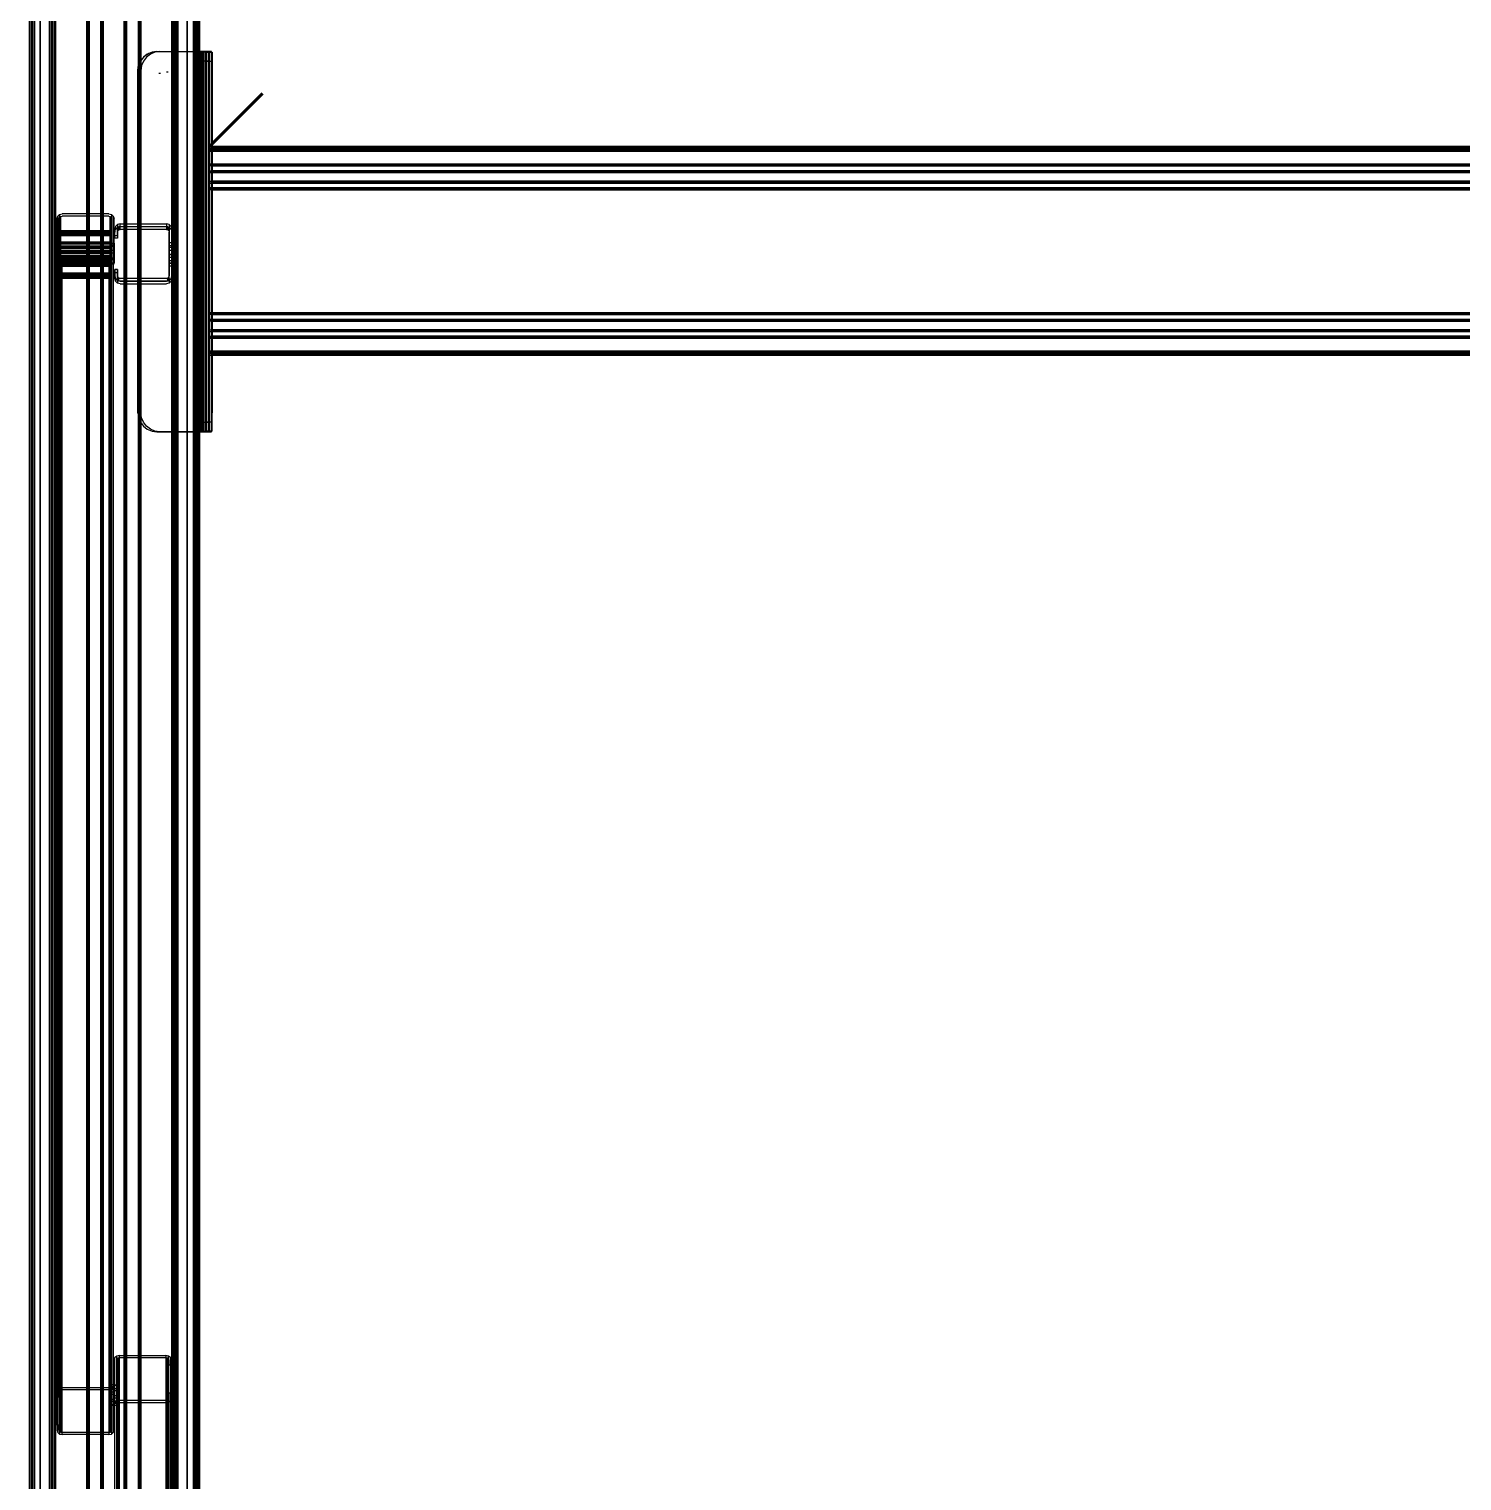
# Model space of a CAD drawing. Extents: x -1.15 to 3.72, y -0.59 to 4.79.
# Drawn here: x -0.51 to 0.244, y 3.562 to 4.326 of the extents above; entities that cross this region are included whole.
import ezdxf

# ---------------------------------------------------------------- set-up
doc = ezdxf.new("R2010")
doc.units = 0
doc.layers.add('DIMS', color=7, linetype='Continuous')
doc.layers.add('OUTLINES', color=7, linetype='Continuous', true_color=0x000009)

msp = doc.modelspace()

# ---------------------------------------------------------------- linework, layer by layer
at = {"layer": 'DIMS', "lineweight": 60}
msp.add_line((-0.4153, 4.26423), (-0.3873, 4.29223), dxfattribs=at)
at = {"layer": 'OUTLINES'}
for p, q in [((-0.51, 4.7456), (-0.51, -0.1544)), ((-0.51, 4.7451), (-0.51, -0.1549)), ((-0.5098, -0.1544), (-0.5098, 4.7456)), ((-0.5098, 4.7451), (-0.5098, -0.1549)), ((-0.5088, 4.7456), (-0.5088, -0.1544)), ((-0.5088, 4.7451), (-0.5088, -0.1549)), ((-0.5087, -0.1544), (-0.5087, 4.7456)), ((-0.5087, 4.7451), (-0.5087, -0.1549)), ((-0.5086, -0.1544), (-0.5086, 4.7456)), ((-0.5086, -0.1549), (-0.5086, 4.7451)), ((-0.5085, 4.7456), (-0.5085, -0.1544)), ((-0.5085, -0.1549), (-0.5085, 4.7451)), ((-0.508, -0.1544), (-0.508, 4.7456)), ((-0.508, -0.1549), (-0.508, 4.7451)), ((-0.5072, 4.7456), (-0.5072, -0.1544)), ((-0.5072, -0.1549), (-0.5072, 4.7451)), ((-0.5041, 4.7456), (-0.5041, -0.1544)), ((-0.5041, -0.1549), (-0.5041, 4.7451)), ((-0.4992, -0.1544), (-0.4992, 4.7456)), ((-0.4992, 4.7451), (-0.4992, -0.1549)), ((-0.4984, 4.7456), (-0.4984, -0.1544)), ((-0.4984, 4.7451), (-0.4984, -0.1549)), ((-0.4979, 4.7456), (-0.4979, -0.1544)), ((-0.4979, -0.1549), (-0.4979, 4.7451)), ((-0.4978, 4.7456), (-0.4978, -0.1544)), ((-0.4978, 4.7451), (-0.4978, -0.1549)), ((-0.4977, -0.1544), (-0.4977, 4.7456)), ((-0.4977, 4.7451), (-0.4977, -0.1549)), ((-0.4976, -0.1544), (-0.4976, 4.7456)), ((-0.4976, -0.1549), (-0.4976, 4.7451)), ((-0.4966, -0.1544), (-0.4966, 4.7456)), ((-0.4966, 4.7451), (-0.4966, -0.1549)), ((-0.4964, -0.1544), (-0.4964, 4.7456)), ((-0.4964, -0.1549), (-0.4964, 4.7451)), ((-0.4961, 4.7456), (-0.4961, -0.1544)), ((-0.4961, -0.1549), (-0.4961, 4.7451)), ((-0.496, -0.1549), (-0.496, 4.7451)), ((-0.4796, 4.7456), (-0.4796, -0.1544)), ((-0.4796, -0.1549), (-0.4796, 4.7451)), ((-0.4792, -0.1544), (-0.4792, 4.7456)), ((-0.4792, 4.7451), (-0.4792, -0.1549)), ((-0.4784, 4.7456), (-0.4784, -0.1544)), ((-0.4784, -0.1549), (-0.4784, 4.7451)), ((-0.4722, 4.7456), (-0.4722, -0.1544)), ((-0.4722, -0.1549), (-0.4722, 4.7451)), ((-0.4714, -0.1544), (-0.4714, 4.7456)), ((-0.4714, 4.7451), (-0.4714, -0.1549)), ((-0.471, 4.7456), (-0.471, -0.1544)), ((-0.471, -0.1549), (-0.471, 4.7451)), ((-0.4599, -0.1544), (-0.4599, 4.7456)), ((-0.4599, 4.7451), (-0.4599, -0.1549)), ((-0.4595, 4.7456), (-0.4595, -0.1544)), ((-0.4595, -0.1549), (-0.4595, 4.7451)), ((-0.4587, -0.1544), (-0.4587, 4.7456)), ((-0.4587, 4.7451), (-0.4587, -0.1549)), ((-0.4525, -0.1544), (-0.4525, 4.7456)), ((-0.4525, 4.7451), (-0.4525, -0.1549)), ((-0.4517, 4.7456), (-0.4517, -0.1544)), ((-0.4517, -0.1549), (-0.4517, 4.7451)), ((-0.4516, 4.7456), (-0.4516, -0.1544)), ((-0.4516, -0.1549), (-0.4516, 4.7451)), ((-0.4512, -0.1544), (-0.4512, 4.7456)), ((-0.4512, 4.7451), (-0.4512, -0.1549)), ((-0.4349, -0.1544), (-0.4349, 4.7456)), ((-0.4347, -0.1544), (-0.4347, 4.7456)), ((-0.4347, 4.7451), (-0.4347, -0.1549)), ((-0.4345, -0.1544), (-0.4345, 4.7456)), ((-0.4345, -0.1549), (-0.4345, 4.7451)), ((-0.4342, 4.7456), (-0.4342, -0.1544)), ((-0.4342, -0.1549), (-0.4342, 4.7451)), ((-0.4333, -0.1544), (-0.4333, 4.7456)), ((-0.4333, -0.1549), (-0.4333, 4.7451)), ((-0.4332, 4.7456), (-0.4332, -0.1544)), ((-0.4332, -0.1549), (-0.4332, 4.7451)), ((-0.4331, 4.7456), (-0.4331, -0.1544)), ((-0.4331, 4.7451), (-0.4331, -0.1549)), ((-0.433, -0.1544), (-0.433, 4.7456)), ((-0.433, 4.7451), (-0.433, -0.1549)), ((-0.4325, 4.7456), (-0.4325, -0.1544)), ((-0.4325, 4.7451), (-0.4325, -0.1549)), ((-0.4317, 4.7456), (-0.4317, -0.1544)), ((-0.4317, -0.1549), (-0.4317, 4.7451)), ((-0.4268, -0.1544), (-0.4268, 4.7456)), ((-0.4268, 4.7451), (-0.4268, -0.1549)), ((-0.4236, -0.1544), (-0.4236, 4.7456)), ((-0.4236, 4.7451), (-0.4236, -0.1549)), ((-0.4228, -0.1544), (-0.4228, 4.7456)), ((-0.4228, -0.1549), (-0.4228, 4.7451)), ((-0.4223, -0.1544), (-0.4223, 4.7456)), ((-0.4223, 4.7451), (-0.4223, -0.1549)), ((-0.4222, -0.1544), (-0.4222, 4.7456)), ((-0.4222, -0.1549), (-0.4222, 4.7451)), ((-0.4221, 4.7456), (-0.4221, -0.1544)), ((-0.4221, -0.1549), (-0.4221, 4.7451)), ((-0.422, 4.7456), (-0.422, -0.1544)), ((-0.422, 4.7451), (-0.422, -0.1549)), ((-0.4211, 4.7456), (-0.4211, -0.1544)), ((-0.4211, -0.1549), (-0.4211, 4.7451)), ((-0.4209, 4.7456), (-0.4209, -0.1544)), ((-0.4209, 4.7451), (-0.4209, -0.1549)), ((-0.4206, -0.1544), (-0.4206, 4.7456)), ((-0.4206, 4.7451), (-0.4206, -0.1549)), ((-0.4204, 4.7456), (-0.4204, -0.1544)), ((-0.4526, 4.306), (-0.4522, 4.3076)), ((-0.4514, 4.3093), (-0.4524, 4.3069)), ((-0.4522, 4.3076), (-0.4515, 4.3091)), ((-0.4515, 4.3091), (-0.4506, 4.3105)), ((-0.4498, 4.3114), (-0.4514, 4.3093)), ((-0.4499, 4.3093), (-0.4509, 4.3069)), ((-0.4504, 4.3107), (-0.4488, 4.3122)), ((-0.4483, 4.3114), (-0.4499, 4.3093)), ((-0.4478, 4.3129), (-0.4498, 4.3114)), ((-0.4488, 4.3122), (-0.447, 4.3134)), ((-0.4462, 4.3129), (-0.4483, 4.3114)), ((-0.4453, 4.3139), (-0.4478, 4.3129)), ((-0.447, 4.3134), (-0.4449, 4.314)), ((-0.4438, 4.3139), (-0.4462, 4.3129)), ((-0.4428, 4.3143), (-0.4453, 4.3139)), ((-0.4449, 4.314), (-0.4428, 4.3143)), ((-0.4412, 4.3143), (-0.4438, 4.3139)), ((-0.4428, 4.3143), (-0.4228, 4.3143)), ((-0.4412, 4.3143), (-0.4212, 4.3143)), ((-0.4212, 4.3143), (-0.4228, 4.3143)), ((-0.4228, 4.3143), (-0.4204, 4.3143)), ((-0.4212, 4.3143), (-0.4197, 4.3143)), ((-0.4189, 4.3143), (-0.4212, 4.3143)), ((-0.4199, 4.3143), (-0.4212, 4.3143)), ((-0.4212, 4.1143), (-0.4212, 4.3143)), ((-0.4204, 4.3143), (-0.4184, 4.3143)), ((-0.4204, 4.3143), (-0.4204, 4.1143)), ((-0.4191, 4.3143), (-0.4199, 4.3143)), ((-0.4199, 4.1143), (-0.4199, 4.3143)), ((-0.4197, 4.3143), (-0.4184, 4.3143)), ((-0.4197, 4.3143), (-0.4197, 4.1143)), ((-0.4191, 4.1143), (-0.4191, 4.3143)), ((-0.4168, 4.3143), (-0.4189, 4.3143)), ((-0.4189, 4.1143), (-0.4189, 4.3143)), ((-0.4153, 4.3139), (-0.4188, 4.3139)), ((-0.4188, 4.3129), (-0.4188, 4.3139)), ((-0.4188, 4.3114), (-0.4188, 4.3129)), ((-0.4188, 4.3093), (-0.4188, 4.3114)), ((-0.4153, 4.3093), (-0.4188, 4.3093)), ((-0.4188, 4.3069), (-0.4188, 4.3093)), ((-0.4184, 4.3143), (-0.4175, 4.3143)), ((-0.4184, 4.3143), (-0.4184, 4.1143)), ((-0.4184, 4.3143), (-0.4167, 4.3143)), ((-0.4175, 4.3143), (-0.4175, 4.1143)), ((-0.4172, 4.3139), (-0.4137, 4.3139)), ((-0.4172, 4.3139), (-0.4172, 4.3129)), ((-0.4172, 4.3129), (-0.4172, 4.3114)), ((-0.4172, 4.3114), (-0.4172, 4.3093)), ((-0.4172, 4.3093), (-0.4137, 4.3093)), ((-0.4172, 4.3093), (-0.4172, 4.3069)), ((-0.4151, 4.3143), (-0.4168, 4.3143)), ((-0.4168, 4.1143), (-0.4168, 4.3143)), ((-0.4167, 4.3143), (-0.4156, 4.3143)), ((-0.4167, 4.3143), (-0.4167, 4.1143)), ((-0.4156, 4.3143), (-0.4156, 4.1143)), ((-0.4153, 4.3129), (-0.4153, 4.3139)), ((-0.4153, 4.3114), (-0.4153, 4.3129)), ((-0.4153, 4.3093), (-0.4153, 4.3114)), ((-0.4153, 4.3069), (-0.4153, 4.3093)), ((-0.4141, 4.3143), (-0.4151, 4.3143)), ((-0.4151, 4.1143), (-0.4151, 4.3143)), ((-0.4141, 4.1143), (-0.4141, 4.3143)), ((-0.4137, 4.3139), (-0.4137, 4.3129)), ((-0.4137, 4.3129), (-0.4137, 4.3114)), ((-0.4137, 4.3114), (-0.4137, 4.3093)), ((-0.4137, 4.3093), (-0.4137, 4.3069)), ((-0.4524, 4.3069), (-0.4528, 4.3043)), ((-0.4528, 4.3043), (-0.4526, 4.306)), ((-0.4528, 4.1243), (-0.4528, 4.3043)), ((-0.4509, 4.3069), (-0.4512, 4.3043)), ((-0.4512, 4.1243), (-0.4512, 4.3043)), ((-0.4418, 4.3029), (-0.4408, 4.3029)), ((-0.4368, 4.3035), (-0.4378, 4.3034)), ((-0.4188, 4.3043), (-0.4188, 4.3069)), ((-0.4188, 4.1243), (-0.4188, 4.3043)), ((-0.4172, 4.3069), (-0.4172, 4.3043)), ((-0.4172, 4.3043), (-0.4172, 4.1243)), ((-0.4153, 4.3043), (-0.4153, 4.3069)), ((-0.4153, 4.3043), (-0.4153, 4.1243)), ((-0.4137, 4.3069), (-0.4137, 4.3043)), ((-0.4137, 4.3043), (-0.4137, 4.1243)), ((3.5847, 4.2643), (-0.4153, 4.2643)), ((3.5847, 4.264), (-0.4153, 4.264)), ((-0.4153, 4.264), (-0.4153, 4.2631)), ((3.5847, 4.2631), (-0.4153, 4.2631)), ((-0.4153, 4.2631), (-0.4153, 4.2619)), ((-0.4153, 4.2629), (3.5847, 4.2629)), ((-0.4153, 4.2625), (-0.4153, 4.2619)), ((-0.4153, 4.2625), (3.5847, 4.2625)), ((-0.4153, 4.2619), (-0.4153, 4.2554)), ((-0.4153, 4.2619), (3.5847, 4.2619)), ((-0.4137, 4.2643), (3.5863, 4.2643)), ((-0.4137, 4.264), (3.5863, 4.264)), ((-0.4137, 4.2631), (-0.4137, 4.264)), ((-0.4137, 4.2631), (3.5863, 4.2631)), ((-0.4137, 4.2619), (-0.4137, 4.2631)), ((3.5863, 4.2629), (-0.4137, 4.2629)), ((-0.4137, 4.2619), (-0.4137, 4.2625)), ((3.5863, 4.2625), (-0.4137, 4.2625)), ((-0.4137, 4.2619), (-0.4137, 4.2554)), ((3.5863, 4.2619), (-0.4137, 4.2619)), ((-0.4153, 4.2554), (-0.4153, 4.2547)), ((3.5847, 4.2551), (-0.4153, 4.2551)), ((-0.4153, 4.2547), (3.5847, 4.2547)), ((-0.4153, 4.2547), (-0.4153, 4.2541)), ((-0.4153, 4.2545), (-0.4153, 4.2521)), ((3.5847, 4.2541), (-0.4153, 4.2541)), ((-0.4153, 4.2541), (-0.4153, 4.2536)), ((-0.4137, 4.2547), (-0.4137, 4.2554)), ((-0.4137, 4.2551), (3.5863, 4.2551)), ((3.5863, 4.2547), (-0.4137, 4.2547)), ((-0.4137, 4.2541), (-0.4137, 4.2547)), ((-0.4137, 4.2545), (-0.4137, 4.2521)), ((-0.4137, 4.2541), (3.5863, 4.2541)), ((-0.4137, 4.2536), (-0.4137, 4.2541)), ((-0.4153, 4.2511), (-0.4153, 4.2536)), ((-0.4153, 4.2521), (-0.4153, 4.2515)), ((-0.4153, 4.2515), (3.5847, 4.2515)), ((-0.4153, 4.2515), (-0.4153, 4.2509)), ((3.5847, 4.2509), (-0.4153, 4.2509)), ((-0.4153, 4.2509), (-0.4153, 4.2502)), ((-0.4153, 4.2506), (3.5847, 4.2506)), ((-0.4153, 4.2502), (-0.4153, 4.2465)), ((-0.4153, 4.2458), (-0.4153, 4.2465)), ((-0.4137, 4.2536), (-0.4137, 4.2511)), ((-0.4137, 4.2515), (-0.4137, 4.2521)), ((3.5863, 4.2515), (-0.4137, 4.2515)), ((-0.4137, 4.2509), (-0.4137, 4.2515)), ((-0.4137, 4.2509), (3.5863, 4.2509)), ((-0.4137, 4.2502), (-0.4137, 4.2509)), ((3.5863, 4.2506), (-0.4137, 4.2506)), ((-0.4137, 4.2502), (-0.4137, 4.2465)), ((-0.4137, 4.2465), (-0.4137, 4.2458)), ((-0.4153, 4.2461), (3.5847, 4.2461)), ((3.5847, 4.2458), (-0.4153, 4.2458)), ((-0.4153, 4.2451), (-0.4153, 4.2458)), ((-0.4153, 4.2455), (-0.4153, 4.2431)), ((-0.4153, 4.2451), (3.5847, 4.2451)), ((-0.4153, 4.2446), (-0.4153, 4.2422)), ((3.5847, 4.2426), (-0.4153, 4.2426)), ((-0.4153, 4.242), (-0.4153, 4.2426)), ((-0.4153, 4.242), (3.5847, 4.242)), ((-0.4153, 4.2413), (-0.4153, 4.242)), ((-0.4153, 4.2419), (3.5847, 4.2419)), ((3.5847, 4.2416), (-0.4153, 4.2416)), ((-0.4153, 4.2413), (-0.4153, 4.1773)), ((3.5863, 4.2461), (-0.4137, 4.2461)), ((-0.4137, 4.2458), (3.5863, 4.2458)), ((-0.4137, 4.2458), (-0.4137, 4.2451)), ((-0.4137, 4.2455), (-0.4137, 4.2431)), ((3.5863, 4.2451), (-0.4137, 4.2451)), ((-0.4137, 4.2422), (-0.4137, 4.2446)), ((-0.4137, 4.2426), (3.5863, 4.2426)), ((-0.4137, 4.2426), (-0.4137, 4.242)), ((3.5863, 4.242), (-0.4137, 4.242)), ((-0.4137, 4.242), (-0.4137, 4.2413)), ((3.5863, 4.2419), (-0.4137, 4.2419)), ((-0.4137, 4.2416), (3.5863, 4.2416)), ((-0.4137, 4.2413), (-0.4137, 4.1773)), ((-0.4953, 4.2266), (-0.4949, 4.2277)), ((-0.4953, 4.2266), (-0.4953, 4.2239)), ((-0.4953, 3.6093), (-0.4953, 4.2266)), ((-0.4953, 4.2239), (-0.4953, 3.6067)), ((-0.4939, 4.2239), (-0.4953, 4.2239)), ((-0.4949, 4.2277), (-0.4939, 4.2286)), ((-0.4949, 4.2277), (-0.4949, 3.6105)), ((-0.4939, 4.2286), (-0.4925, 4.2289)), ((-0.4939, 4.2286), (-0.4939, 3.6113)), ((-0.4939, 4.2266), (-0.4937, 4.2272)), ((-0.4939, 3.6093), (-0.4939, 4.2266)), ((-0.4939, 4.2266), (-0.4939, 4.2239)), ((-0.4939, 4.2239), (-0.4939, 3.6067)), ((-0.4937, 4.2272), (-0.4932, 4.2276)), ((-0.4937, 3.6099), (-0.4937, 4.2272)), ((-0.4932, 4.2276), (-0.4925, 4.2277)), ((-0.4932, 3.6103), (-0.4932, 4.2276)), ((-0.4681, 4.2289), (-0.4925, 4.2289)), ((-0.4681, 4.2277), (-0.4925, 4.2277)), ((-0.4681, 4.2289), (-0.4667, 4.2286)), ((-0.4681, 4.2277), (-0.4674, 4.2276)), ((-0.4674, 3.6103), (-0.4674, 4.2276)), ((-0.4674, 4.2276), (-0.4669, 4.2272)), ((-0.4669, 3.6099), (-0.4669, 4.2272)), ((-0.4669, 4.2272), (-0.4667, 4.2266)), ((-0.4667, 4.2286), (-0.4657, 4.2277)), ((-0.4667, 4.2286), (-0.4667, 3.6113)), ((-0.4667, 4.2064), (-0.4667, 4.2266)), ((-0.4657, 4.2277), (-0.4653, 4.2266)), ((-0.4657, 4.2277), (-0.4657, 3.6105)), ((-0.4653, 4.2064), (-0.4653, 4.2266)), ((-0.4635, 4.2233), (-0.4645, 4.2222)), ((-0.4621, 4.2236), (-0.4635, 4.2233)), ((-0.4635, 4.2233), (-0.4635, 4.2217)), ((-0.4621, 4.2221), (-0.4621, 4.2236)), ((-0.4621, 4.2236), (-0.4377, 4.2236)), ((-0.4377, 4.2236), (-0.4377, 4.2221)), ((-0.4363, 4.2233), (-0.4377, 4.2236)), ((-0.4363, 4.2233), (-0.4363, 4.2217)), ((-0.4353, 4.2222), (-0.4363, 4.2233)), ((-0.496, 4.2201), (-0.496, 4.2194)), ((-0.496, 4.2193), (-0.496, 4.2201)), ((-0.496, 4.2201), (-0.467, 4.2201)), ((-0.496, 4.2193), (-0.496, 4.22)), ((-0.496, 4.22), (-0.496, 4.2192)), ((-0.496, 4.22), (-0.467, 4.22)), ((-0.496, 4.2197), (-0.496, 4.219)), ((-0.496, 4.2197), (-0.467, 4.2197)), ((-0.496, 4.2189), (-0.496, 4.2196)), ((-0.467, 4.2196), (-0.496, 4.2196)), ((-0.496, 4.2187), (-0.496, 4.2194)), ((-0.467, 4.2194), (-0.496, 4.2194)), ((-0.467, 4.2193), (-0.496, 4.2193)), ((-0.496, 4.2193), (-0.496, 4.2186)), ((-0.467, 4.2192), (-0.496, 4.2192)), ((-0.467, 4.219), (-0.496, 4.219)), ((-0.467, 4.2189), (-0.496, 4.2189)), ((-0.467, 4.2187), (-0.496, 4.2187)), ((-0.496, 4.2187), (-0.496, 4.2181)), ((-0.467, 4.2186), (-0.496, 4.2186)), ((-0.496, 4.218), (-0.496, 4.2186)), ((-0.467, 4.2181), (-0.496, 4.2181)), ((-0.467, 4.218), (-0.496, 4.218)), ((-0.496, 4.2176), (-0.467, 4.2176)), ((-0.467, 4.2175), (-0.496, 4.2175)), ((-0.496, 4.2171), (-0.496, 4.2164)), ((-0.496, 4.2163), (-0.496, 4.2169)), ((-0.496, 4.2157), (-0.496, 4.2163)), ((-0.496, 4.2159), (-0.496, 4.2153)), ((-0.496, 4.2151), (-0.496, 4.2157)), ((-0.467, 4.2194), (-0.467, 4.2201)), ((-0.467, 4.2201), (-0.467, 4.2193)), ((-0.467, 4.22), (-0.467, 4.2193)), ((-0.467, 4.2192), (-0.467, 4.22)), ((-0.467, 4.219), (-0.467, 4.2197)), ((-0.467, 4.2196), (-0.467, 4.2189)), ((-0.467, 4.2194), (-0.467, 4.2187)), ((-0.467, 4.2186), (-0.467, 4.2193)), ((-0.467, 4.2181), (-0.467, 4.2187)), ((-0.467, 4.2186), (-0.467, 4.218)), ((-0.467, 4.2164), (-0.467, 4.2171)), ((-0.467, 4.2169), (-0.467, 4.2163)), ((-0.467, 4.2163), (-0.467, 4.2157)), ((-0.467, 4.2153), (-0.467, 4.2159)), ((-0.467, 4.2157), (-0.467, 4.2151)), ((-0.4645, 4.2222), (-0.4649, 4.2208)), ((-0.4649, 4.2176), (-0.4649, 4.2208)), ((-0.4649, 4.2208), (-0.4649, 4.2193)), ((-0.4649, 4.2193), (-0.4645, 4.2207)), ((-0.4649, 4.2161), (-0.4649, 4.2193)), ((-0.4649, 4.2161), (-0.4649, 4.2176)), ((-0.4649, 4.2176), (-0.4635, 4.2176)), ((-0.4635, 4.2161), (-0.4649, 4.2161)), ((-0.4645, 4.2222), (-0.4645, 4.2207)), ((-0.4645, 4.2207), (-0.4635, 4.2217)), ((-0.4635, 4.2217), (-0.4621, 4.2221)), ((-0.4633, 4.2215), (-0.4635, 4.2208)), ((-0.4635, 4.2208), (-0.4635, 4.2193)), ((-0.4635, 4.2176), (-0.4635, 4.2208)), ((-0.4635, 4.2193), (-0.4633, 4.22)), ((-0.4635, 4.2193), (-0.4635, 4.2161)), ((-0.4635, 4.2176), (-0.4635, 4.2161)), ((-0.4628, 4.2221), (-0.4633, 4.2215)), ((-0.4633, 4.22), (-0.4633, 4.2215)), ((-0.4633, 4.22), (-0.4628, 4.2205)), ((-0.4621, 4.2222), (-0.4628, 4.2221)), ((-0.4628, 4.2205), (-0.4628, 4.2221)), ((-0.4628, 4.2205), (-0.4621, 4.2207)), ((-0.4621, 4.2207), (-0.4621, 4.2222)), ((-0.4621, 4.2222), (-0.4377, 4.2222)), ((-0.4377, 4.2221), (-0.4621, 4.2221)), ((-0.4377, 4.2207), (-0.4621, 4.2207)), ((-0.437, 4.2221), (-0.4377, 4.2222)), ((-0.4377, 4.2222), (-0.4377, 4.2207)), ((-0.4377, 4.2221), (-0.4363, 4.2217)), ((-0.4377, 4.2207), (-0.437, 4.2205)), ((-0.437, 4.2205), (-0.437, 4.2221)), ((-0.4365, 4.2215), (-0.437, 4.2221)), ((-0.437, 4.2205), (-0.4365, 4.22)), ((-0.4365, 4.22), (-0.4365, 4.2215)), ((-0.4363, 4.2208), (-0.4365, 4.2215)), ((-0.4365, 4.22), (-0.4363, 4.2193)), ((-0.4363, 4.2217), (-0.4353, 4.2207)), ((-0.4363, 4.2208), (-0.4363, 4.1964)), ((-0.4363, 4.1949), (-0.4363, 4.2193)), ((-0.4353, 4.2222), (-0.4353, 4.2207)), ((-0.4349, 4.2208), (-0.4353, 4.2222)), ((-0.4353, 4.2207), (-0.4349, 4.2193)), ((-0.4349, 4.2208), (-0.4349, 4.1964)), ((-0.4349, 4.1949), (-0.4349, 4.2193)), ((-0.4962, 4.2087), (-0.4962, 4.2093)), ((-0.4962, 4.2089), (-0.4962, 4.2076)), ((-0.4962, 4.2076), (-0.4962, 4.2088)), ((-0.4962, 4.2081), (-0.4962, 4.2088)), ((-0.4962, 4.2085), (-0.4962, 4.2078)), ((-0.496, 4.214), (-0.496, 4.2132)), ((-0.467, 4.214), (-0.496, 4.214)), ((-0.496, 4.2129), (-0.496, 4.2138)), ((-0.496, 4.2138), (-0.467, 4.2138)), ((-0.496, 4.2136), (-0.467, 4.2136)), ((-0.496, 4.2128), (-0.496, 4.2133)), ((-0.496, 4.2133), (-0.467, 4.2133)), ((-0.467, 4.2132), (-0.496, 4.2132)), ((-0.467, 4.2129), (-0.496, 4.2129)), ((-0.496, 4.2128), (-0.496, 4.2122)), ((-0.496, 4.2115), (-0.496, 4.2123)), ((-0.496, 4.2122), (-0.496, 4.2114)), ((-0.496, 4.2121), (-0.467, 4.2121)), ((-0.496, 4.2119), (-0.496, 4.2109)), ((-0.467, 4.2119), (-0.496, 4.2119)), ((-0.467, 4.2118), (-0.496, 4.2118)), ((-0.496, 4.2106), (-0.496, 4.2116)), ((-0.467, 4.2116), (-0.496, 4.2116)), ((-0.496, 4.2107), (-0.496, 4.2115)), ((-0.496, 4.2114), (-0.496, 4.2105)), ((-0.467, 4.2111), (-0.496, 4.2111)), ((-0.467, 4.2109), (-0.496, 4.2109)), ((-0.496, 4.2108), (-0.467, 4.2108)), ((-0.496, 4.2097), (-0.496, 4.2107)), ((-0.467, 4.2106), (-0.496, 4.2106)), ((-0.496, 4.2106), (-0.496, 4.2101)), ((-0.496, 4.2105), (-0.496, 4.2096)), ((-0.496, 4.2093), (-0.496, 4.2098)), ((-0.496, 4.2087), (-0.496, 4.2097)), ((-0.496, 4.2096), (-0.467, 4.2096)), ((-0.496, 4.2096), (-0.496, 4.2086)), ((-0.496, 4.2095), (-0.496, 4.2085)), ((-0.467, 4.2095), (-0.496, 4.2095)), ((-0.496, 4.2093), (-0.496, 4.2087)), ((-0.467, 4.2093), (-0.496, 4.2093)), ((-0.496, 4.2082), (-0.496, 4.2092)), ((-0.467, 4.2092), (-0.496, 4.2092)), ((-0.496, 4.2076), (-0.496, 4.2089)), ((-0.496, 4.2088), (-0.496, 4.2076)), ((-0.496, 4.2088), (-0.496, 4.2081)), ((-0.496, 4.2077), (-0.496, 4.2087)), ((-0.467, 4.2086), (-0.496, 4.2086)), ((-0.496, 4.2086), (-0.496, 4.208)), ((-0.496, 4.2086), (-0.496, 4.2075)), ((-0.496, 4.2078), (-0.496, 4.2085)), ((-0.467, 4.2085), (-0.496, 4.2085)), ((-0.496, 4.2083), (-0.467, 4.2083)), ((-0.496, 4.2077), (-0.496, 4.2083)), ((-0.467, 4.2082), (-0.496, 4.2082)), ((-0.4953, 4.209), (-0.4953, 4.2064)), ((-0.4953, 3.5918), (-0.4953, 4.209)), ((-0.4953, 4.209), (-0.4939, 4.209)), ((-0.4939, 4.209), (-0.4939, 4.2064)), ((-0.4939, 4.209), (-0.4939, 3.5918)), ((-0.467, 4.2132), (-0.467, 4.214)), ((-0.467, 4.2138), (-0.467, 4.2129)), ((-0.467, 4.2133), (-0.467, 4.2128)), ((-0.467, 4.2122), (-0.467, 4.2128)), ((-0.467, 4.2123), (-0.467, 4.2115)), ((-0.467, 4.2114), (-0.467, 4.2122)), ((-0.467, 4.2109), (-0.467, 4.2119)), ((-0.467, 4.2116), (-0.467, 4.2106)), ((-0.467, 4.2115), (-0.467, 4.2107)), ((-0.467, 4.2105), (-0.467, 4.2114)), ((-0.467, 4.2107), (-0.467, 4.2097)), ((-0.467, 4.2101), (-0.467, 4.2106)), ((-0.467, 4.2096), (-0.467, 4.2105)), ((-0.467, 4.2098), (-0.467, 4.2093)), ((-0.467, 4.2097), (-0.467, 4.2087)), ((-0.467, 4.2086), (-0.467, 4.2096)), ((-0.467, 4.2085), (-0.467, 4.2095)), ((-0.467, 4.2092), (-0.467, 4.2082)), ((-0.467, 4.2087), (-0.467, 4.2077)), ((-0.467, 4.208), (-0.467, 4.2086)), ((-0.467, 4.2075), (-0.467, 4.2086)), ((-0.467, 4.2083), (-0.467, 4.2077)), ((-0.4667, 4.2135), (-0.4653, 4.2135)), ((-0.4667, 4.2126), (-0.4667, 4.2135)), ((-0.4667, 4.2135), (-0.4667, 4.2119)), ((-0.4667, 4.2126), (-0.4653, 4.2126)), ((-0.4667, 4.2096), (-0.4667, 4.2126)), ((-0.4667, 4.2119), (-0.4653, 4.2119)), ((-0.4667, 4.2119), (-0.4667, 4.2085)), ((-0.4653, 4.2096), (-0.4667, 4.2096)), ((-0.4667, 4.2058), (-0.4667, 4.2096)), ((-0.4667, 4.2085), (-0.4653, 4.2085)), ((-0.4667, 4.2085), (-0.4667, 4.2049)), ((-0.4653, 4.2135), (-0.4653, 4.2126)), ((-0.4653, 4.2119), (-0.4653, 4.2135)), ((-0.4653, 4.2126), (-0.4653, 4.2096)), ((-0.4653, 4.2085), (-0.4653, 4.2119)), ((-0.4653, 4.2096), (-0.4653, 4.2058)), ((-0.4653, 4.2049), (-0.4653, 4.2085)), ((-0.4363, 4.2138), (-0.4349, 4.2138)), ((-0.4363, 4.2138), (-0.4363, 4.2114)), ((-0.4363, 4.2123), (-0.4349, 4.2123)), ((-0.4363, 4.2098), (-0.4363, 4.2123)), ((-0.4363, 4.2122), (-0.4349, 4.2122)), ((-0.4363, 4.2122), (-0.4363, 4.2098)), ((-0.4363, 4.2114), (-0.4349, 4.2114)), ((-0.4363, 4.2114), (-0.4363, 4.2076)), ((-0.4363, 4.2077), (-0.4363, 4.2114)), ((-0.4363, 4.2098), (-0.4349, 4.2098)), ((-0.4363, 4.2061), (-0.4363, 4.2098)), ((-0.4349, 4.2138), (-0.4349, 4.2114)), ((-0.4349, 4.2123), (-0.4349, 4.2098)), ((-0.4349, 4.2098), (-0.4349, 4.2122)), ((-0.4349, 4.2114), (-0.4349, 4.2077)), ((-0.4349, 4.2076), (-0.4349, 4.2114)), ((-0.4349, 4.2061), (-0.4349, 4.2098)), ((-0.4962, 4.2073), (-0.4962, 4.2079)), ((-0.4962, 4.2072), (-0.4962, 4.2066)), ((-0.4962, 4.2071), (-0.4962, 4.2062)), ((-0.4962, 4.2063), (-0.4962, 4.2071)), ((-0.4962, 4.2067), (-0.4962, 4.2061)), ((-0.4962, 4.2058), (-0.4962, 4.2064)), ((-0.496, 4.208), (-0.496, 4.2075)), ((-0.496, 4.2079), (-0.496, 4.2073)), ((-0.496, 4.2066), (-0.496, 4.2077)), ((-0.496, 4.2075), (-0.496, 4.2065)), ((-0.496, 4.2066), (-0.496, 4.2072)), ((-0.496, 4.2062), (-0.496, 4.2071)), ((-0.496, 4.2071), (-0.496, 4.2063)), ((-0.496, 4.207), (-0.496, 4.206)), ((-0.467, 4.207), (-0.496, 4.207)), ((-0.496, 4.2061), (-0.496, 4.2067)), ((-0.496, 4.2057), (-0.496, 4.2067)), ((-0.467, 4.2067), (-0.496, 4.2067)), ((-0.467, 4.2066), (-0.496, 4.2066)), ((-0.496, 4.2056), (-0.496, 4.2066)), ((-0.496, 4.2065), (-0.496, 4.2055)), ((-0.496, 4.2064), (-0.496, 4.2058)), ((-0.467, 4.206), (-0.496, 4.206)), ((-0.496, 4.206), (-0.496, 4.2054)), ((-0.467, 4.2057), (-0.496, 4.2057)), ((-0.496, 4.2051), (-0.496, 4.2057)), ((-0.496, 4.2047), (-0.496, 4.2056)), ((-0.496, 4.2055), (-0.496, 4.2045)), ((-0.496, 4.2049), (-0.496, 4.2044)), ((-0.496, 4.2038), (-0.496, 4.2047)), ((-0.496, 4.2046), (-0.496, 4.2036)), ((-0.467, 4.2046), (-0.496, 4.2046)), ((-0.496, 4.2045), (-0.496, 4.2037)), ((-0.496, 4.2044), (-0.467, 4.2044)), ((-0.496, 4.2034), (-0.496, 4.2043)), ((-0.467, 4.2043), (-0.496, 4.2043)), ((-0.467, 4.2041), (-0.496, 4.2041)), ((-0.496, 4.2031), (-0.496, 4.2038)), ((-0.496, 4.2037), (-0.496, 4.203)), ((-0.467, 4.2036), (-0.496, 4.2036)), ((-0.467, 4.2034), (-0.496, 4.2034)), ((-0.496, 4.2034), (-0.496, 4.2029)), ((-0.496, 4.2031), (-0.467, 4.2031)), ((-0.496, 4.2025), (-0.496, 4.2031)), ((-0.496, 4.203), (-0.496, 4.2024)), ((-0.496, 4.2021), (-0.496, 4.2026)), ((-0.496, 4.2023), (-0.496, 4.2014)), ((-0.467, 4.2023), (-0.496, 4.2023)), ((-0.496, 4.2012), (-0.496, 4.202)), ((-0.467, 4.202), (-0.496, 4.202)), ((-0.496, 4.2019), (-0.467, 4.2019)), ((-0.496, 4.2017), (-0.467, 4.2017)), ((-0.496, 4.2014), (-0.467, 4.2014)), ((-0.467, 4.2012), (-0.496, 4.2012)), ((-0.4953, 4.2064), (-0.4953, 3.5891)), ((-0.4949, 4.2052), (-0.4953, 4.2064)), ((-0.4949, 4.2052), (-0.4949, 3.5879)), ((-0.4939, 4.2044), (-0.4949, 4.2052)), ((-0.4937, 4.2058), (-0.4939, 4.2064)), ((-0.4939, 4.2064), (-0.4939, 3.5891)), ((-0.4939, 4.2044), (-0.4939, 3.5871)), ((-0.4925, 4.2041), (-0.4939, 4.2044)), ((-0.4937, 3.5885), (-0.4937, 4.2058)), ((-0.4932, 4.2054), (-0.4937, 4.2058)), ((-0.4932, 3.5881), (-0.4932, 4.2054)), ((-0.4925, 4.2052), (-0.4932, 4.2054)), ((-0.4925, 3.5879), (-0.4925, 4.2052)), ((-0.4925, 4.2052), (-0.4681, 4.2052)), ((-0.4925, 3.5868), (-0.4925, 4.2041)), ((-0.4925, 4.2041), (-0.4681, 4.2041)), ((-0.4674, 4.2054), (-0.4681, 4.2052)), ((-0.4681, 4.2052), (-0.4681, 3.5879)), ((-0.4667, 4.2044), (-0.4681, 4.2041)), ((-0.4681, 4.2041), (-0.4681, 3.5868)), ((-0.4669, 4.2058), (-0.4674, 4.2054)), ((-0.4674, 3.5881), (-0.4674, 4.2054)), ((-0.467, 4.2075), (-0.467, 4.208)), ((-0.467, 4.2077), (-0.467, 4.2066)), ((-0.467, 4.2065), (-0.467, 4.2075)), ((-0.467, 4.2072), (-0.467, 4.2066)), ((-0.467, 4.206), (-0.467, 4.207)), ((-0.467, 4.2067), (-0.467, 4.2057)), ((-0.467, 4.2066), (-0.467, 4.2056)), ((-0.467, 4.2055), (-0.467, 4.2065)), ((-0.467, 4.2054), (-0.467, 4.206)), ((-0.467, 4.2057), (-0.467, 4.2051)), ((-0.467, 4.2056), (-0.467, 4.2047)), ((-0.467, 4.2045), (-0.467, 4.2055)), ((-0.467, 4.2044), (-0.467, 4.2049)), ((-0.467, 4.2047), (-0.467, 4.2038)), ((-0.467, 4.2036), (-0.467, 4.2046)), ((-0.467, 4.2037), (-0.467, 4.2045)), ((-0.467, 4.2043), (-0.467, 4.2034)), ((-0.467, 4.2038), (-0.467, 4.2031)), ((-0.467, 4.203), (-0.467, 4.2037)), ((-0.467, 4.2029), (-0.467, 4.2034)), ((-0.467, 4.2031), (-0.467, 4.2025)), ((-0.467, 4.2024), (-0.467, 4.203)), ((-0.467, 4.2026), (-0.467, 4.2021)), ((-0.467, 4.2014), (-0.467, 4.2023)), ((-0.467, 4.202), (-0.467, 4.2012)), ((-0.4667, 4.2064), (-0.4669, 4.2058)), ((-0.4669, 3.5885), (-0.4669, 4.2058)), ((-0.4667, 4.2058), (-0.4653, 4.2058)), ((-0.4667, 4.2031), (-0.4667, 4.2058)), ((-0.4657, 4.2052), (-0.4667, 4.2044)), ((-0.4667, 4.2049), (-0.4653, 4.2049)), ((-0.4667, 4.2049), (-0.4667, 4.2027)), ((-0.4667, 4.2044), (-0.4667, 3.5871)), ((-0.4667, 4.2031), (-0.4653, 4.2031)), ((-0.4667, 4.2027), (-0.4653, 4.2027)), ((-0.4653, 4.2064), (-0.4657, 4.2052)), ((-0.4657, 4.2052), (-0.4657, 3.5879)), ((-0.4653, 4.2058), (-0.4653, 4.2031)), ((-0.4653, 4.2027), (-0.4653, 4.2049)), ((-0.4363, 4.2077), (-0.4349, 4.2077)), ((-0.4363, 4.2044), (-0.4363, 4.2077)), ((-0.4363, 4.2076), (-0.4349, 4.2076)), ((-0.4363, 4.2076), (-0.4363, 4.2044)), ((-0.4363, 4.2061), (-0.4349, 4.2061)), ((-0.4363, 4.2029), (-0.4363, 4.2061)), ((-0.4363, 4.2044), (-0.4349, 4.2044)), ((-0.4363, 4.2044), (-0.4363, 4.2031)), ((-0.4363, 4.2031), (-0.4349, 4.2031)), ((-0.4363, 4.2029), (-0.4349, 4.2029)), ((-0.4363, 4.2016), (-0.4363, 4.2029)), ((-0.4363, 4.2016), (-0.4349, 4.2016)), ((-0.4349, 4.2077), (-0.4349, 4.2044)), ((-0.4349, 4.2044), (-0.4349, 4.2076)), ((-0.4349, 4.2029), (-0.4349, 4.2061)), ((-0.4349, 4.2044), (-0.4349, 4.2031)), ((-0.4349, 4.2016), (-0.4349, 4.2029)), ((-0.496, 4.2001), (-0.496, 4.1995)), ((-0.496, 4.1994), (-0.496, 4.1999)), ((-0.496, 4.1995), (-0.496, 4.1989)), ((-0.496, 4.1988), (-0.496, 4.1994)), ((-0.496, 4.1989), (-0.496, 4.1983)), ((-0.496, 4.1981), (-0.496, 4.1988)), ((-0.467, 4.1978), (-0.496, 4.1978)), ((-0.496, 4.1971), (-0.496, 4.1976)), ((-0.496, 4.1976), (-0.467, 4.1976)), ((-0.467, 4.1973), (-0.496, 4.1973)), ((-0.496, 4.1973), (-0.496, 4.1966)), ((-0.496, 4.1965), (-0.496, 4.1971)), ((-0.467, 4.1971), (-0.496, 4.1971)), ((-0.496, 4.1959), (-0.496, 4.1966)), ((-0.467, 4.1966), (-0.496, 4.1966)), ((-0.467, 4.1965), (-0.496, 4.1965)), ((-0.496, 4.1965), (-0.496, 4.1958)), ((-0.467, 4.1963), (-0.496, 4.1963)), ((-0.496, 4.1963), (-0.496, 4.1956)), ((-0.496, 4.1955), (-0.496, 4.1962)), ((-0.467, 4.1962), (-0.496, 4.1962)), ((-0.467, 4.196), (-0.496, 4.196)), ((-0.496, 4.196), (-0.496, 4.1952)), ((-0.496, 4.1953), (-0.496, 4.196)), ((-0.496, 4.1951), (-0.496, 4.1959)), ((-0.467, 4.1959), (-0.496, 4.1959)), ((-0.467, 4.1958), (-0.496, 4.1958)), ((-0.467, 4.1956), (-0.496, 4.1956)), ((-0.496, 4.1955), (-0.467, 4.1955)), ((-0.496, 4.1953), (-0.467, 4.1953)), ((-0.467, 4.1952), (-0.496, 4.1952)), ((-0.496, 4.1951), (-0.467, 4.1951)), ((-0.467, 4.1995), (-0.467, 4.2001)), ((-0.467, 4.1999), (-0.467, 4.1994)), ((-0.467, 4.1989), (-0.467, 4.1995)), ((-0.467, 4.1994), (-0.467, 4.1988)), ((-0.467, 4.1983), (-0.467, 4.1989)), ((-0.467, 4.1988), (-0.467, 4.1981)), ((-0.467, 4.1976), (-0.467, 4.1971)), ((-0.467, 4.1966), (-0.467, 4.1973)), ((-0.467, 4.1971), (-0.467, 4.1965)), ((-0.467, 4.1966), (-0.467, 4.1959)), ((-0.467, 4.1958), (-0.467, 4.1965)), ((-0.467, 4.1956), (-0.467, 4.1963)), ((-0.467, 4.1962), (-0.467, 4.1955)), ((-0.467, 4.1952), (-0.467, 4.196)), ((-0.467, 4.196), (-0.467, 4.1953)), ((-0.467, 4.1959), (-0.467, 4.1951)), ((-0.4649, 4.1964), (-0.4649, 4.1996)), ((-0.4649, 4.1996), (-0.4649, 4.1981)), ((-0.4635, 4.1996), (-0.4649, 4.1996)), ((-0.4649, 4.1981), (-0.4649, 4.1949)), ((-0.4649, 4.1981), (-0.4635, 4.1981)), ((-0.4649, 4.1964), (-0.4645, 4.195)), ((-0.4649, 4.1949), (-0.4649, 4.1964)), ((-0.4645, 4.1935), (-0.4649, 4.1949)), ((-0.4645, 4.195), (-0.4635, 4.194)), ((-0.4645, 4.195), (-0.4645, 4.1935)), ((-0.4635, 4.1924), (-0.4645, 4.1935)), ((-0.4635, 4.1964), (-0.4635, 4.1996)), ((-0.4635, 4.1996), (-0.4635, 4.1981)), ((-0.4635, 4.1981), (-0.4635, 4.1949)), ((-0.4635, 4.1964), (-0.4633, 4.1957)), ((-0.4635, 4.1949), (-0.4635, 4.1964)), ((-0.4633, 4.1942), (-0.4635, 4.1949)), ((-0.4635, 4.194), (-0.4621, 4.1936)), ((-0.4635, 4.194), (-0.4635, 4.1924)), ((-0.4633, 4.1942), (-0.4633, 4.1957)), ((-0.4633, 4.1957), (-0.4628, 4.1952)), ((-0.4628, 4.1936), (-0.4633, 4.1942)), ((-0.4628, 4.1936), (-0.4628, 4.1952)), ((-0.4628, 4.1952), (-0.4621, 4.195)), ((-0.4621, 4.1935), (-0.4628, 4.1936)), ((-0.4377, 4.195), (-0.4621, 4.195)), ((-0.4377, 4.1936), (-0.4621, 4.1936)), ((-0.4621, 4.1935), (-0.4377, 4.1935)), ((-0.4377, 4.195), (-0.437, 4.1952)), ((-0.4377, 4.1936), (-0.4363, 4.194)), ((-0.437, 4.1936), (-0.4377, 4.1935)), ((-0.437, 4.1952), (-0.4365, 4.1957)), ((-0.437, 4.1936), (-0.437, 4.1952)), ((-0.4365, 4.1942), (-0.437, 4.1936)), ((-0.4365, 4.1957), (-0.4363, 4.1964)), ((-0.4365, 4.1942), (-0.4365, 4.1957)), ((-0.4363, 4.1949), (-0.4365, 4.1942)), ((-0.4363, 4.194), (-0.4353, 4.195)), ((-0.4363, 4.194), (-0.4363, 4.1924)), ((-0.4353, 4.1935), (-0.4363, 4.1924)), ((-0.4353, 4.195), (-0.4349, 4.1964)), ((-0.4353, 4.195), (-0.4353, 4.1935)), ((-0.4349, 4.1949), (-0.4353, 4.1935)), ((-0.4621, 4.1921), (-0.4635, 4.1924)), ((-0.4621, 4.1921), (-0.4377, 4.1921)), ((-0.4363, 4.1924), (-0.4377, 4.1921)), ((-0.4153, 4.1773), (-0.4153, 4.1766)), ((3.5847, 4.1769), (-0.4153, 4.1769)), ((-0.4153, 4.1766), (3.5847, 4.1766)), ((-0.4153, 4.1766), (-0.4153, 4.176)), ((-0.4153, 4.1764), (-0.4153, 4.1739)), ((3.5847, 4.176), (-0.4153, 4.176)), ((-0.4153, 4.176), (-0.4153, 4.1754)), ((-0.4153, 4.173), (-0.4153, 4.1754)), ((3.5847, 4.1734), (-0.4153, 4.1734)), ((-0.4153, 4.1728), (-0.4153, 4.1734)), ((-0.4153, 4.1728), (3.5847, 4.1728)), ((-0.4153, 4.1721), (-0.4153, 4.1728)), ((3.5847, 4.1724), (-0.4153, 4.1724)), ((-0.4153, 4.1721), (-0.4153, 4.1683)), ((-0.4137, 4.1766), (-0.4137, 4.1773)), ((-0.4137, 4.1769), (3.5863, 4.1769)), ((3.5863, 4.1766), (-0.4137, 4.1766)), ((-0.4137, 4.176), (-0.4137, 4.1766)), ((-0.4137, 4.1764), (-0.4137, 4.1739)), ((-0.4137, 4.176), (3.5863, 4.176)), ((-0.4137, 4.1754), (-0.4137, 4.176)), ((-0.4137, 4.1754), (-0.4137, 4.173)), ((-0.4137, 4.1734), (3.5863, 4.1734)), ((-0.4137, 4.1734), (-0.4137, 4.1728)), ((3.5863, 4.1728), (-0.4137, 4.1728)), ((-0.4137, 4.1728), (-0.4137, 4.1721)), ((-0.4137, 4.1724), (3.5863, 4.1724)), ((-0.4137, 4.1721), (-0.4137, 4.1683)), ((-0.4153, 4.1677), (-0.4153, 4.1683)), ((-0.4153, 4.168), (3.5847, 4.168)), ((3.5847, 4.1677), (-0.4153, 4.1677)), ((-0.4153, 4.167), (-0.4153, 4.1677)), ((-0.4153, 4.1674), (-0.4153, 4.165)), ((-0.4153, 4.167), (3.5847, 4.167)), ((-0.4153, 4.1665), (-0.4153, 4.1641)), ((-0.4153, 4.1645), (3.5847, 4.1645)), ((-0.4153, 4.1645), (-0.4153, 4.1639)), ((3.5847, 4.1639), (-0.4153, 4.1639)), ((-0.4153, 4.1639), (-0.4153, 4.1632)), ((3.5847, 4.1638), (-0.4153, 4.1638)), ((-0.4153, 4.1635), (3.5847, 4.1635)), ((-0.4153, 4.1632), (-0.4153, 4.1567)), ((-0.4137, 4.1683), (-0.4137, 4.1677)), ((3.5863, 4.168), (-0.4137, 4.168)), ((-0.4137, 4.1677), (3.5863, 4.1677)), ((-0.4137, 4.1677), (-0.4137, 4.167)), ((-0.4137, 4.1674), (-0.4137, 4.165)), ((3.5863, 4.167), (-0.4137, 4.167)), ((-0.4137, 4.1641), (-0.4137, 4.1665)), ((3.5863, 4.1645), (-0.4137, 4.1645)), ((-0.4137, 4.1639), (-0.4137, 4.1645)), ((-0.4137, 4.1639), (3.5863, 4.1639)), ((-0.4137, 4.1632), (-0.4137, 4.1639)), ((-0.4137, 4.1638), (3.5863, 4.1638)), ((3.5863, 4.1635), (-0.4137, 4.1635)), ((-0.4137, 4.1632), (-0.4137, 4.1567)), ((-0.4153, 4.1555), (-0.4153, 4.1567)), ((-0.4153, 4.1561), (-0.4153, 4.1567)), ((3.5847, 4.1567), (-0.4153, 4.1567)), ((-0.4153, 4.1556), (-0.4153, 4.1561)), ((3.5847, 4.1561), (-0.4153, 4.1561)), ((3.5847, 4.1556), (-0.4153, 4.1556)), ((-0.4153, 4.1555), (3.5847, 4.1555)), ((-0.4153, 4.1546), (-0.4153, 4.1555)), ((-0.4153, 4.1546), (3.5847, 4.1546)), ((-0.4137, 4.1567), (-0.4137, 4.1555)), ((-0.4137, 4.1567), (-0.4137, 4.1561)), ((-0.4137, 4.1567), (3.5863, 4.1567)), ((-0.4137, 4.1561), (-0.4137, 4.1556)), ((-0.4137, 4.1561), (3.5863, 4.1561)), ((-0.4137, 4.1556), (3.5863, 4.1556)), ((3.5863, 4.1555), (-0.4137, 4.1555)), ((-0.4137, 4.1555), (-0.4137, 4.1546)), ((3.5863, 4.1546), (-0.4137, 4.1546)), ((-0.4528, 4.1243), (-0.4524, 4.1217)), ((-0.4509, 4.1217), (-0.4512, 4.1243)), ((-0.4188, 4.1217), (-0.4188, 4.1243)), ((-0.4172, 4.1243), (-0.4172, 4.1217)), ((-0.4153, 4.1243), (-0.4153, 4.1217)), ((-0.4137, 4.1217), (-0.4137, 4.1243)), ((-0.4524, 4.1217), (-0.4514, 4.1193)), ((-0.4514, 4.1193), (-0.4498, 4.1172)), ((-0.4499, 4.1193), (-0.4509, 4.1217)), ((-0.4483, 4.1172), (-0.4499, 4.1193)), ((-0.4498, 4.1172), (-0.4478, 4.1156)), ((-0.4462, 4.1156), (-0.4483, 4.1172)), ((-0.4188, 4.1193), (-0.4188, 4.1217)), ((-0.4188, 4.1193), (-0.4153, 4.1193)), ((-0.4188, 4.1172), (-0.4188, 4.1193)), ((-0.4188, 4.1156), (-0.4188, 4.1172)), ((-0.4172, 4.1217), (-0.4172, 4.1193)), ((-0.4137, 4.1193), (-0.4172, 4.1193)), ((-0.4172, 4.1193), (-0.4172, 4.1172)), ((-0.4172, 4.1172), (-0.4172, 4.1156)), ((-0.4153, 4.1217), (-0.4153, 4.1193)), ((-0.4153, 4.1193), (-0.4153, 4.1172)), ((-0.4153, 4.1172), (-0.4153, 4.1156)), ((-0.4137, 4.1193), (-0.4137, 4.1217)), ((-0.4137, 4.1172), (-0.4137, 4.1193)), ((-0.4137, 4.1156), (-0.4137, 4.1172)), ((-0.4478, 4.1156), (-0.4453, 4.1146)), ((-0.4438, 4.1146), (-0.4462, 4.1156)), ((-0.4453, 4.1146), (-0.4428, 4.1143)), ((-0.4412, 4.1143), (-0.4438, 4.1146)), ((-0.4428, 4.1143), (-0.4228, 4.1143)), ((-0.4212, 4.1143), (-0.4412, 4.1143)), ((-0.4228, 4.1143), (-0.4212, 4.1143)), ((-0.4204, 4.1143), (-0.4228, 4.1143)), ((-0.4197, 4.1143), (-0.4212, 4.1143)), ((-0.4212, 4.1143), (-0.4189, 4.1143)), ((-0.4212, 4.1143), (-0.4199, 4.1143)), ((-0.4184, 4.1143), (-0.4204, 4.1143)), ((-0.4199, 4.1143), (-0.4191, 4.1143)), ((-0.4184, 4.1143), (-0.4197, 4.1143)), ((-0.4189, 4.1143), (-0.4168, 4.1143)), ((-0.4188, 4.1146), (-0.4188, 4.1156)), ((-0.4188, 4.1146), (-0.4153, 4.1146)), ((-0.4175, 4.1143), (-0.4184, 4.1143)), ((-0.4167, 4.1143), (-0.4184, 4.1143)), ((-0.4172, 4.1156), (-0.4172, 4.1146)), ((-0.4137, 4.1146), (-0.4172, 4.1146)), ((-0.4168, 4.1143), (-0.4151, 4.1143)), ((-0.4156, 4.1143), (-0.4167, 4.1143)), ((-0.4153, 4.1156), (-0.4153, 4.1146)), ((-0.4151, 4.1143), (-0.4141, 4.1143)), ((-0.4137, 4.1146), (-0.4137, 4.1156)), ((-0.4639, 3.6281), (-0.4649, 3.6273)), ((-0.4625, 3.6284), (-0.4639, 3.6281)), ((-0.4639, 3.0108), (-0.4639, 3.6281)), ((-0.4625, 3.6284), (-0.4381, 3.6284)), ((-0.4625, 3.0111), (-0.4625, 3.6284)), ((-0.4367, 3.6281), (-0.4381, 3.6284)), ((-0.4381, 3.6284), (-0.4381, 3.0111)), ((-0.4357, 3.6273), (-0.4367, 3.6281)), ((-0.4367, 3.0108), (-0.4367, 3.6281)), ((-0.4649, 3.6273), (-0.4653, 3.6261)), ((-0.4653, 3.6059), (-0.4653, 3.6261)), ((-0.4649, 3.0099), (-0.4649, 3.6273)), ((-0.4637, 3.6267), (-0.4639, 3.6261)), ((-0.4639, 3.6059), (-0.4639, 3.6261)), ((-0.4632, 3.6271), (-0.4637, 3.6267)), ((-0.4637, 3.6267), (-0.4637, 3.0094)), ((-0.4625, 3.6273), (-0.4632, 3.6271)), ((-0.4632, 3.6271), (-0.4632, 3.0098)), ((-0.4625, 3.6273), (-0.4381, 3.6273)), ((-0.4625, 3.0099), (-0.4625, 3.6273)), ((-0.4374, 3.6271), (-0.4381, 3.6273)), ((-0.4381, 3.6273), (-0.4381, 3.0099)), ((-0.4374, 3.6271), (-0.4374, 3.0098)), ((-0.4369, 3.6267), (-0.4374, 3.6271)), ((-0.4369, 3.6267), (-0.4369, 3.0094)), ((-0.4367, 3.6261), (-0.4369, 3.6267)), ((-0.4367, 3.0088), (-0.4367, 3.6261)), ((-0.4367, 3.6261), (-0.4367, 3.6235)), ((-0.4367, 3.6235), (-0.4353, 3.6235)), ((-0.4367, 3.0061), (-0.4367, 3.6235)), ((-0.4353, 3.6261), (-0.4357, 3.6273)), ((-0.4357, 3.0099), (-0.4357, 3.6273)), ((-0.4353, 3.6235), (-0.4353, 3.6261)), ((-0.4353, 3.0088), (-0.4353, 3.6261)), ((-0.4353, 3.6235), (-0.4353, 3.0061)), ((-0.4667, 3.6131), (-0.4653, 3.6131)), ((-0.4667, 3.6122), (-0.4667, 3.6131)), ((-0.4667, 3.6131), (-0.4667, 3.6114)), ((-0.4653, 3.6114), (-0.4653, 3.6131)), ((-0.4653, 3.6131), (-0.4653, 3.6122)), ((-0.4639, 3.6129), (-0.4653, 3.6129)), ((-0.4653, 3.6129), (-0.4653, 3.6108)), ((-0.4639, 3.6126), (-0.4653, 3.6126)), ((-0.4653, 3.6099), (-0.4653, 3.6126)), ((-0.4639, 3.6108), (-0.4639, 3.6129)), ((-0.4639, 3.6126), (-0.4639, 3.6099)), ((-0.4949, 3.6105), (-0.4953, 3.6093)), ((-0.4953, 3.6067), (-0.4953, 3.6093)), ((-0.4953, 3.6067), (-0.4939, 3.6067)), ((-0.4939, 3.6113), (-0.4949, 3.6105)), ((-0.4925, 3.6116), (-0.4939, 3.6113)), ((-0.4937, 3.6099), (-0.4939, 3.6093)), ((-0.4939, 3.6067), (-0.4939, 3.6093)), ((-0.4932, 3.6103), (-0.4937, 3.6099)), ((-0.4925, 3.6105), (-0.4932, 3.6103)), ((-0.4925, 3.6116), (-0.4681, 3.6116)), ((-0.4925, 3.6105), (-0.4681, 3.6105)), ((-0.4667, 3.6113), (-0.4681, 3.6116)), ((-0.4674, 3.6103), (-0.4681, 3.6105)), ((-0.4669, 3.6099), (-0.4674, 3.6103)), ((-0.4667, 3.6093), (-0.4669, 3.6099)), ((-0.4667, 3.6122), (-0.4653, 3.6122)), ((-0.4667, 3.6091), (-0.4667, 3.6122)), ((-0.4667, 3.6114), (-0.4653, 3.6114)), ((-0.4667, 3.6114), (-0.4667, 3.608)), ((-0.4657, 3.6105), (-0.4667, 3.6113)), ((-0.4667, 3.6093), (-0.4667, 3.5891)), ((-0.4653, 3.6091), (-0.4667, 3.6091)), ((-0.4667, 3.6054), (-0.4667, 3.6091)), ((-0.4667, 3.608), (-0.4653, 3.608)), ((-0.4667, 3.608), (-0.4667, 3.6044)), ((-0.4667, 3.6054), (-0.4653, 3.6054)), ((-0.4667, 3.6027), (-0.4667, 3.6054)), ((-0.4653, 3.6093), (-0.4657, 3.6105)), ((-0.4653, 3.6122), (-0.4653, 3.6091)), ((-0.4653, 3.608), (-0.4653, 3.6114)), ((-0.4639, 3.6108), (-0.4653, 3.6108)), ((-0.4653, 3.6108), (-0.4653, 3.6072)), ((-0.4639, 3.6099), (-0.4653, 3.6099)), ((-0.4653, 3.6061), (-0.4653, 3.6099)), ((-0.4653, 3.6093), (-0.4653, 3.5891)), ((-0.4653, 3.6091), (-0.4653, 3.6054)), ((-0.4653, 3.6044), (-0.4653, 3.608)), ((-0.4639, 3.6072), (-0.4653, 3.6072)), ((-0.4653, 3.6072), (-0.4653, 3.6038)), ((-0.4653, 3.6061), (-0.4639, 3.6061)), ((-0.4653, 3.6031), (-0.4653, 3.6061)), ((-0.4653, 3.6059), (-0.4649, 3.6047)), ((-0.4653, 3.6054), (-0.4653, 3.6027)), ((-0.4649, 2.9874), (-0.4649, 3.6047)), ((-0.4649, 3.6047), (-0.4639, 3.6039)), ((-0.4639, 3.6072), (-0.4639, 3.6108)), ((-0.4639, 3.6099), (-0.4639, 3.6061)), ((-0.4639, 3.6038), (-0.4639, 3.6072)), ((-0.4639, 3.6061), (-0.4639, 3.6031)), ((-0.4639, 3.6059), (-0.4637, 3.6053)), ((-0.4637, 3.6053), (-0.4637, 2.988)), ((-0.4637, 3.6053), (-0.4632, 3.6049)), ((-0.4632, 3.6049), (-0.4632, 2.9876)), ((-0.4632, 3.6049), (-0.4625, 3.6047)), ((-0.4381, 3.6047), (-0.4625, 3.6047)), ((-0.4381, 3.6047), (-0.4374, 3.6049)), ((-0.4374, 3.6049), (-0.4369, 3.6053)), ((-0.4374, 3.6049), (-0.4374, 2.9876)), ((-0.4369, 3.6053), (-0.4367, 3.6059)), ((-0.4369, 3.6053), (-0.4369, 2.988)), ((-0.4353, 3.6086), (-0.4367, 3.6086)), ((-0.4367, 3.6086), (-0.4367, 3.6059)), ((-0.4367, 2.9912), (-0.4367, 3.6086)), ((-0.4367, 3.6059), (-0.4367, 2.9886)), ((-0.4367, 3.6039), (-0.4357, 3.6047)), ((-0.4357, 3.6047), (-0.4353, 3.6059)), ((-0.4357, 2.9874), (-0.4357, 3.6047)), ((-0.4353, 3.6086), (-0.4353, 3.6059)), ((-0.4353, 2.9912), (-0.4353, 3.6086)), ((-0.4353, 3.6059), (-0.4353, 2.9886)), ((-0.4667, 3.6044), (-0.4653, 3.6044)), ((-0.4667, 3.6044), (-0.4667, 3.6023)), ((-0.4667, 3.6027), (-0.4653, 3.6027)), ((-0.4667, 3.6023), (-0.4653, 3.6023)), ((-0.4653, 3.6023), (-0.4653, 3.6044)), ((-0.4639, 3.6038), (-0.4653, 3.6038)), ((-0.4653, 3.6038), (-0.4653, 3.6021)), ((-0.4639, 3.6031), (-0.4653, 3.6031)), ((-0.4653, 3.6021), (-0.4653, 3.6031)), ((-0.4639, 3.6021), (-0.4653, 3.6021)), ((-0.4639, 2.9866), (-0.4639, 3.6039)), ((-0.4639, 3.6039), (-0.4625, 3.6036)), ((-0.4639, 3.6021), (-0.4639, 3.6038)), ((-0.4639, 3.6031), (-0.4639, 3.6021)), ((-0.4381, 3.6036), (-0.4625, 3.6036)), ((-0.4381, 3.6036), (-0.4367, 3.6039)), ((-0.4367, 2.9866), (-0.4367, 3.6039)), ((-0.4953, 3.5918), (-0.4953, 3.5891)), ((-0.4939, 3.5918), (-0.4953, 3.5918)), ((-0.4939, 3.5891), (-0.4939, 3.5918)), ((-0.4953, 3.5891), (-0.4949, 3.5879)), ((-0.4949, 3.5879), (-0.4939, 3.5871)), ((-0.4939, 3.5891), (-0.4937, 3.5885)), ((-0.4939, 3.5871), (-0.4925, 3.5868)), ((-0.4937, 3.5885), (-0.4932, 3.5881)), ((-0.4932, 3.5881), (-0.4925, 3.5879)), ((-0.4681, 3.5879), (-0.4925, 3.5879)), ((-0.4681, 3.5868), (-0.4925, 3.5868)), ((-0.4681, 3.5879), (-0.4674, 3.5881)), ((-0.4681, 3.5868), (-0.4667, 3.5871)), ((-0.4674, 3.5881), (-0.4669, 3.5885)), ((-0.4669, 3.5885), (-0.4667, 3.5891)), ((-0.4667, 3.5871), (-0.4657, 3.5879)), ((-0.4657, 3.5879), (-0.4653, 3.5891))]:
    msp.add_line(p, q, dxfattribs=at)

doc.saveas('drawing.dxf')
